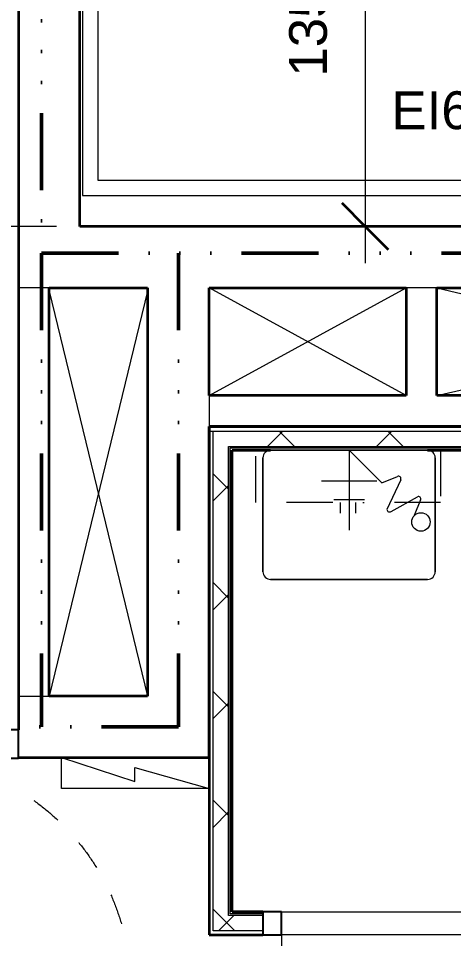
# Model space of a CAD drawing. Header units: millimetres. Extents: x -46592 to 140440, y -36427 to 76663.
# Drawn here: x 38214 to 39629, y 38132 to 41122 of the extents above; entities that cross this region are included whole.
import ezdxf

# ---------------------------------------------------------------- set-up
doc = ezdxf.new("R2010")
doc.units = ezdxf.units.MM
for name, pattern in [('Grid Line', [1111.25, 635, -158.75, 158.75, -158.75]), ('Katkoviiva 2mm', [200, 100, -100]), ('PALOALUE', [650, 250, -100, 0, -100, 0, -100, 0, -100]), ('Pistekatko 3_2_mm', [350, 150, -100, 0, -100]), ('Pistekatko 6_4_5_mm', [750, 300, -225, 0, -225])]:
    doc.linetypes.add(name, pattern=pattern)
for name, color, linetype, lineweight in [('AR-A_MERKINNÄT', 8, 'Continuous', 18), ('AR-A_MERKINNÄT-4', 8, 'PALOALUE', 50), ('AR-A_MERKINNÄT_TXT', 8, 'Continuous', 9), ('AR-C_APUVIIVA', 1, 'Continuous', 18), ('AR-C_APUVIIVA-3', 1, 'Katkoviiva 2mm', 18), ('AR-D_MITTA', 8, 'Continuous', 9), ('AR-D_MITTA-50', 8, 'Continuous', 9), ('AR-X1_EROHUTVIIVA', 11, 'Continuous', 18), ('AR-Y_MODVIIVA-1', 8, 'Grid Line', 9), ('AR1241_US-1', 1, 'Continuous', 35), ('AR1243_ULKOOVI', 3, 'Continuous', 18), ('AR1243_ULKOOVI-1', 3, 'Continuous', 25), ('AR1311_VS', 2, 'Continuous', 18), ('AR1311_VS-1', 2, 'Continuous', 35), ('AR1317_TILAPORRAS', 3, 'Continuous', 18), ('AR1317_TILAPORRAS-1', 3, 'Pistekatko 6_4_5_mm', 18), ('AR1331_KIINTO', 3, 'Continuous', 18), ('AR1331_KIINTO-3', 3, 'Pistekatko 3_2_mm', 18), ('AR21_PUTKIOSA', 6, 'Continuous', 18)]:
    doc.layers.add(name, color=color, linetype=linetype, lineweight=lineweight)
doc.styles.add('Arial_3', font='arial.ttf', dxfattribs={"height": 122.941617})
doc.dimstyles.new('Diagonal_-_2_5mm_Arial', dxfattribs={"dimscale": 304.8, "dimtxt": 125, "dimasz": 0.492126, "dimexe": 0.393701, "dimexo": 0.0625, "dimgap": 0.287073, "dimtad": 1, "dimdec": 0, "dimzin": 0, "dimdsep": 46, "dimtxsty": 'Arial_3', "dimblk1": 'OBLIQUE', "dimblk2": 'OBLIQUE', "dimsah": 1, "dimcen": 0.09, "dimdle": 0.393701, "dimazin": 0, "dimtfac": 1, "dimtdec": 4, "dimtix": 1, "dimtmove": 0, "dimatfit": 3, "dimfxl": 0.393701, "dimfxlon": 1, "dimtvp": 1, "dimtolj": 1, "dimtzin": 0, "dimarcsym": 2})
pattern_1 = [(45, (0, 0), (-176.7767, 176.7767), []), (135, (0, 0), (-176.7767, -176.7767), [])]

# ---------------------------------------------------------------- blocks, each defined once
blk = doc.blocks.new('ARC_AO - dB sisäovi-puu asunnonovi - 10x21-1660619-04 2_ krs')
at = {"layer": 'AR1243_ULKOOVI'}
for p, q in [((445, -10), (445, 880)), ((-445, -10), (445, -10)), ((445, -102), (-445, -102))]:
    blk.add_line(p, q, dxfattribs=at)
blk.add_arc((445, -10), 890, 90, 180, dxfattribs=at)
at = {"layer": 'AR1243_ULKOOVI-1'}
for p, q in [((-445, -10), (-505, -10)), ((-505, -10), (-505, -102)), ((-445, -102), (-445, -10)), ((505, -10), (445, -10)), ((445, -10), (445, -102)), ((505, -102), (505, -10)), ((-505, -102), (-445, -102)), ((445, -102), (505, -102))]:
    blk.add_line(p, q, dxfattribs=at)
blk = doc.blocks.new('ARC_OK1 - kostean tilan sisäovi-puu - KPH-elementtiovi - 9x21-1650273-04 2_ krs')
at = {"layer": 'AR1243_ULKOOVI'}
for p, q in [((395, 37.5), (395, 827.5)), ((-395, 37.5), (395, 37.5)), ((395, -37.5), (-395, -37.5))]:
    blk.add_line(p, q, dxfattribs=at)
blk.add_arc((395, 37.5), 790, 90, 180, dxfattribs=at)
at = {"layer": 'AR1243_ULKOOVI-1'}
for p, q in [((-395, 37.5), (-455, 37.5)), ((-455, 37.5), (-455, -37.5)), ((-395, -37.5), (-395, 37.5)), ((455, 37.5), (395, 37.5)), ((395, 37.5), (395, -37.5)), ((455, -37.5), (455, 37.5)), ((-455, -37.5), (-395, -37.5)), ((395, -37.5), (455, -37.5))]:
    blk.add_line(p, q, dxfattribs=at)
blk = doc.blocks.new('Peilikaappi_ilman pistorasioita - 4_-2299949-04 2_ krs')
at = {"layer": 'AR1331_KIINTO'}
for p, q in [((-25, 243.5), (-25, 208.5)), ((25, 243.5), (25, 208.5))]:
    blk.add_line(p, q, dxfattribs=at)
at = {"layer": 'AR1331_KIINTO-3'}
for p, q in [((-300, 38.5), (-300, 208.5)), ((-300, 208.5), (300, 208.5)), ((300, 208.5), (300, 38.5)), ((300, 38.5), (-300, 38.5))]:
    blk.add_line(p, q, dxfattribs=at)
blk = doc.blocks.new('Pesuallas Iso - 560 x 420-2262173-04 2_ krs')
at = {"layer": 'AR21_PUTKIOSA'}
for p, q in [((335, 458.5), (-175, 458.5)), ((-175, 458.5), (335, 458.5)), ((-200, 433.5), (-200, 63.5)), ((-200, 63.5), (-200, 433.5)), ((360, 63.5), (360, 433.5)), ((360, 433.5), (360, 63.5)), ((80, 38.5), (80, 298.5)), ((-152.2, 200.6), (-131.8, 251)), ((-56.6, 237.6), (-141.9, 190.3)), ((-88, 134.9), (-43, 231.2)), ((130, 198.5), (30, 198.5)), ((-26.1, 144.6), (-77.1, 124)), ((80, 38.5), (-26.1, 144.6)), ((170, 138.5), (-10, 138.5)), ((-175, 38.5), (335, 38.5)), ((335, 38.5), (-175, 38.5))]:
    blk.add_line(p, q, dxfattribs=at)
blk.add_circle((-153.4, 272), 30, dxfattribs=at)
for centre, radius, start, end in [((-175, 433.5), 25, 90, 180), ((-175, 433.5), 25, 90, 180), ((335, 433.5), 25, 360, 90), ((335, 433.5), 25, 360, 90), ((-51.2, 231.5), 8.17, 358.3289, 131.6711), ((-145.6, 196.9), 7.54, 151, 299), ((-80.2, 131.7), 8.38, 158, 292), ((-175, 63.5), 25, 180, 270), ((-175, 63.5), 25, 180, 270), ((335, 63.5), 25, 270, 360), ((335, 63.5), 25, 270, 360)]:
    blk.add_arc(centre, radius, start, end, dxfattribs=at)
blk = doc.blocks.new('Paloaluemerkintä - EI60-1904528-04 2_ krs')
at = {"layer": 'AR-A_MERKINNÄT-4'}
blk.add_line((0, 0), (10860, 0), dxfattribs=at)
blk = doc.blocks.new('Paloaluemerkintä - EI60-1905038-04 2_ krs')
at = {"layer": 'AR-A_MERKINNÄT-4'}
blk.add_line((0, 0), (2985, 0), dxfattribs=at)
blk = doc.blocks.new('Paloaluemerkintä - EI60-1904600-04 2_ krs')
at = {"layer": 'AR-A_MERKINNÄT-4'}
blk.add_line((0, 0), (1538.3, 0), dxfattribs=at)
blk = doc.blocks.new('Paloaluemerkintä - EI60-1904256-04 2_ krs')
at = {"layer": 'AR-A_MERKINNÄT-4'}
blk.add_line((0, 0), (2119.9, 0), dxfattribs=at)
blk = doc.blocks.new('DIMBLOCK18-04 2_ krs')
at = {"layer": 'AR-D_MITTA-50', "transparency": 16777216}
for p, q in [((39340.9, 41916), (39340.9, 40326)), ((39460.9, 41796), (39220.9, 41796)), ((39340.9, 41796), (39460.9, 41796)), ((39460.9, 40446), (39220.9, 40446)), ((39340.9, 40446), (39460.9, 40446))]:
    blk.add_line(p, q, dxfattribs=at)
at = {"layer": 'AR-D_MITTA-50', "lineweight": 35, "transparency": 16777216}
for p, q in [((39340.9, 41796), (39265.9, 41871)), ((39340.9, 41796), (39415.9, 41721)), ((39340.9, 40446), (39265.9, 40521)), ((39340.9, 40446), (39415.9, 40371))]:
    blk.add_line(p, q, dxfattribs=at)
at = {"layer": 'AR-D_MITTA-50', "color": 0, "transparency": 16777216, "insert": (39093.9, 40932.5), "char_height": 122.94, "width": 452.308, "attachment_point": 1, "rotation": 90, "line_spacing_factor": 0.938532, "style": 'Arial_3'}
blk.add_mtext('1350', dxfattribs=at)
blk = doc.blocks.new('_Oblique')
at = {"color": 0, "linetype": 'ByBlock', "lineweight": -2}
blk.add_line((-0.5, -0.5), (0.5, 0.5), dxfattribs=at)

msp = doc.modelspace()

# ---------------------------------------------------------------- hatches: boundary and pattern name
at = {"layer": 'AR1311_VS'}
h = msp.add_hatch(dxfattribs=at)
h.set_pattern_fill('FP_1', color=256, style=0, pattern_type=2)
h.set_pattern_definition(pattern_1)
h.paths.add_polyline_path([(38897, 38157.2), (38897, 39781.2), (38847, 39781.2), (38847, 38157.2)], flags=0)
h = msp.add_hatch(dxfattribs=at)
h.set_pattern_fill('FP_1', color=256, style=0, pattern_type=2)
h.set_pattern_definition(pattern_1)
h.paths.add_polyline_path([(41004, 39731.2), (41009, 39731.2), (41009, 39781.2), (38897, 39781.2), (38897, 39731.2), (40997, 39731.2)], flags=0)
h = msp.add_hatch(dxfattribs=at)
h.set_pattern_fill('FP_1', color=256, style=0, pattern_type=2)
h.set_pattern_definition(pattern_1)
h.paths.add_polyline_path([(41059, 38157.2), (41059, 38207.2), (39919, 38207.2), (39919, 38157.2), (40108, 38157.2)], flags=0)
h.paths.add_polyline_path([(39009, 38157.2), (39009, 38207.2), (38897, 38207.2), (38897, 38157.2), (38909, 38157.2)], flags=0)

# ---------------------------------------------------------------- linework, layer by layer
at = {"layer": 'AR-C_APUVIIVA'}
for p, q in [((38354, 38620.2), (38354, 38720.2)), ((38354, 38720.2), (38592.3, 38642.8)), ((38592.3, 38642.8), (38592.3, 38687.8)), ((38592.3, 38687.8), (38834, 38620.2)), ((38834, 38620.2), (38354, 38620.2))]:
    msp.add_line(p, q, dxfattribs=at)
at = {"layer": 'AR-C_APUVIIVA-3'}
msp.add_circle((37828.7, 37970.2), 750, dxfattribs=at)
at = {"layer": 'AR-X1_EROHUTVIIVA'}
for p, q in [((38834, 39896.2), (39474, 40246.2)), ((39474, 39896.2), (38834, 40246.2)), ((39574, 40246.2), (41074, 39896.2)), ((39574, 39896.2), (41074, 40246.2)), ((38314.1, 40236), (38634, 38920.2)), ((38634, 40236), (38314.1, 38920.2))]:
    msp.add_line(p, q, dxfattribs=at)
at = {"layer": 'AR-Y_MODVIIVA-1'}
msp.add_line((49133.2, 40446), (29793.3, 40446), dxfattribs=at)
at = {"layer": 'AR1241_US-1'}
for p, q in [((38214.1, 41848.5), (38214.1, 40246)), ((38414.1, 40446), (38414.1, 41848.5)), ((41174, 40446), (38414.1, 40446)), ((38314.1, 40246), (38634, 40246)), ((38634, 40246), (38634, 38920.2)), ((38834, 40246), (39474, 40246)), ((38834, 39896.2), (38834, 40246)), ((39574, 40246), (41074, 40246)), ((38834, 38720.2), (38834, 39796.2)), ((38214.1, 38920.2), (38214.1, 38810.2)), ((38634, 38920.2), (38314.1, 38920.2)), ((38214.1, 38720.2), (38834, 38720.2))]:
    msp.add_line(p, q, dxfattribs=at)
at = {"layer": 'AR1311_VS'}
for p, q in [((38314.1, 40246), (38214.1, 40246)), ((39574, 40246), (39474, 40246)), ((38834, 39896.2), (38834, 39796.2)), ((38834, 39781.2), (41059, 39781.2)), ((38847, 38157.2), (38847, 39781.2)), ((38897, 38207.2), (38897, 39731.2)), ((38897, 39731.2), (41009, 39731.2)), ((38902, 38212.2), (38902, 39726.2)), ((38902, 39726.2), (41004, 39726.2)), ((38214.1, 38920.2), (38314.1, 38920.2)), ((39009, 38212.2), (38902, 38212.2)), ((39009, 38207.2), (38897, 38207.2)), ((39009, 38157.2), (38847, 38157.2))]:
    msp.add_line(p, q, dxfattribs=at)
at = {"layer": 'AR1311_VS-1'}
for p, q in [((38214.1, 40246), (38214.1, 38920.2)), ((38314.1, 38920.2), (38314.1, 40246)), ((39474, 40246), (39474, 39896.2)), ((39574, 39896.2), (39574, 40246)), ((39474, 39896.2), (38834, 39896.2)), ((41074, 39896.2), (39574, 39896.2)), ((38834, 39796.2), (38834, 38144.2)), ((41074, 39796.2), (38834, 39796.2)), ((38834, 39796.2), (41074, 39796.2)), ((38909, 38219.2), (38909, 39719.2)), ((38909, 39719.2), (39034, 39719.2)), ((39544, 39719.2), (40997, 39719.2)), ((39009, 38219.2), (38909, 38219.2)), ((38834, 38144.2), (39009, 38144.2))]:
    msp.add_line(p, q, dxfattribs=at)
at = {"layer": 'AR1317_TILAPORRAS'}
for p, q in [((38421.9, 41807.8), (38421.9, 40546)), ((38471.9, 41807.8), (38471.9, 40596)), ((38471.9, 40596), (41124, 40596)), ((38421.9, 40546), (41174, 40546))]:
    msp.add_line(p, q, dxfattribs=at)
at = {"layer": 'AR1317_TILAPORRAS-1'}
for p, q in [((38421.9, 41796), (38421.9, 40546)), ((38421.9, 41796), (38421.9, 40546)), ((38471.9, 41796), (38471.9, 40596)), ((38471.9, 41796), (38471.9, 40596)), ((38471.9, 41796), (38471.9, 40596)), ((38471.9, 41796), (38471.9, 40596)), ((38471.9, 40596), (41124, 40596)), ((38471.9, 40596), (41124, 40596)), ((38471.9, 40596), (41124, 40596)), ((38471.9, 40596), (41124, 40596)), ((38421.9, 40546), (41174, 40546)), ((38421.9, 40546), (41174, 40546))]:
    msp.add_line(p, q, dxfattribs=at)

# ---------------------------------------------------------------- block references
at = {"layer": 'AR-A_MERKINNÄT'}
for name, p, rotation in [('Paloaluemerkintä - EI60-1904528-04 2_ krs', (38289.1, 51218.5), 269.9999999999999), ('Paloaluemerkintä - EI60-1904600-04 2_ krs', (38289.1, 40358.5), 269.9999999999998), ('Paloaluemerkintä - EI60-1904600-04 2_ krs', (38734, 40358.5), 269.9999999999998), ('Paloaluemerkintä - EI60-1904256-04 2_ krs', (38734, 38820.2), 180)]:
    msp.add_blockref(name, p, dxfattribs=dict(at, rotation=rotation))
msp.add_blockref('Paloaluemerkintä - EI60-1905038-04 2_ krs', (38289.1, 40358.5), dxfattribs=at)
at = {"layer": 'AR1243_ULKOOVI'}
msp.add_blockref('ARC_AO - dB sisäovi-puu asunnonovi - 10x21-1660619-04 2_ krs', (37709.1, 38820.2), dxfattribs=at)
at = {"layer": 'AR1243_ULKOOVI', "rotation": 180}
msp.add_blockref('ARC_OK1 - kostean tilan sisäovi-puu - KPH-elementtiovi - 9x21-1650273-04 2_ krs', (39464, 38181.7), dxfattribs=at)
at = {"layer": 'AR1331_KIINTO', "rotation": 180}
msp.add_blockref('Peilikaappi_ilman pistorasioita - 4_-2299949-04 2_ krs', (39286, 39757.7), dxfattribs=at)
at = {"layer": 'AR21_PUTKIOSA', "rotation": 180}
msp.add_blockref('Pesuallas Iso - 560 x 420-2262173-04 2_ krs', (39369, 39757.7), dxfattribs=at)

# ---------------------------------------------------------------- texts
at = {"layer": 'AR-A_MERKINNÄT_TXT', "insert": (39426.4, 40884.8), "char_height": 122.94, "width": 421.5, "attachment_point": 1, "line_spacing_factor": 0.938532, "style": 'Arial_3'}
msp.add_mtext('EI60', dxfattribs=at)

# ---------------------------------------------------------------- dimensions: what is measured, and where the dimension line sits
at = {"layer": 'AR-D_MITTA'}
dim = msp.add_linear_dim(base=(39340.9, 40446), p1=(39460.9, 41796), p2=(39460.9, 40446), angle=90, dimstyle='Diagonal_-_2_5mm_Arial', override={"dimpost": '<>', "dimfxl": 1350}, dxfattribs=at)
dim.commit()
dim.dimension.update_dxf_attribs({"geometry": 'DIMBLOCK18-04 2_ krs', "text_midpoint": (39190.6, 41121)})

doc.saveas('drawing.dxf')
